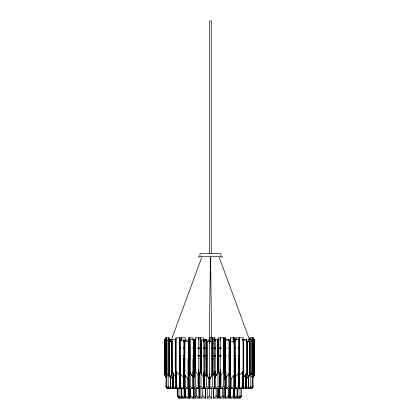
<?xml version="1.0" encoding="UTF-8"?>
<svg xmlns="http://www.w3.org/2000/svg" width="419" height="419" viewBox="0 0 419 419"><rect width="100%" height="100%" fill="white"/><g stroke="black" fill="none" stroke-linecap="round" stroke-linejoin="round"><path stroke-width="0.63" d="M183.983 377.818L184.014 340.113M209.317 341.485L210.259 269.836M210.275 268.532L210.307 257.486M239.49 371.354L239.029 375.539L239.626 371.354L239.49 337.84M189.084 341.632L189.084 375.146L188.566 379.331L189.215 375.146L189.205 337.84M225.244 377.016L224.83 379.331L225.113 377.016M176.362 388.691L176.703 386.418L176.703 371.59M185.57 388.581L185.57 395.777L185.203 398.05L188.519 398.05L188.566 341.632L189.299 341.632M179.568 375.141L179.568 388.691L176.326 388.691L176.614 386.988M185.428 396.913L185.219 398.05L185.219 388.9M243.612 340.113L243.612 373.633L242.669 377.818L243.748 373.633L243.748 340.113M194.51 339.353L194.51 372.873L193.51 377.058L194.626 372.873L194.626 339.353M193.788 376.66L193.51 377.818L194.044 376.079M250.122 388.691L250.803 386.418L250.803 373.528M183.648 377.074L183.648 388.691L180.05 388.691L180.736 386.418L180.736 373.528M239.349 398.05L240.061 395.777L240.061 388.581M238.626 359.497L238.987 358.36L238.793 388.691M247.147 341.632L247.147 375.146L245.738 379.331L249.708 375.146L245.943 379.331M247.283 341.632L247.283 375.146L245.874 379.331L245.943 378.069L245.974 388.691L251.678 388.691L253.029 386.418L253.024 374.816M200.251 337.84L200.298 371.354L198.726 375.539L200.188 371.354L200.188 337.84M170.664 341.883L201.665 257.465M190.561 388.581L190.561 395.777L189.639 398.05L193.552 398.05L193.526 339.353L195.553 339.353M248.189 377.058L248.703 375.901M250.965 374.576L253.621 371.354L253.621 337.84L249.981 337.84L250.043 372.873L249.473 374.162L250.174 372.873L250.169 337.84M248.189 341.632L248.189 339.353L252.029 339.353L252.029 372.873L248.347 377.058L248.834 375.901M251.259 388.691L252.28 386.418L252.28 372.884M188.168 378.367L188.168 388.691L184.198 388.691L185.266 386.418L185.266 375.461M204.126 377.818L204.126 339.353L206.127 339.353L206.127 373.633L204.221 377.818L206.028 373.633L206.028 339.353M233.996 360.068L234.802 358.36L234.635 388.691M250.887 374.094L251.41 373.13M237.61 388.9L237.61 398.05L240.223 398.05L241.47 395.777L241.48 388.581M212.009 341.632L212.009 375.146L209.62 379.331L211.925 375.146L211.925 341.632M240.187 398.05L241.48 395.777L239.705 398.05L239.705 396.091M251.678 388.691L253.024 386.418L251.348 388.691M188.854 388.691L190.205 386.418L190.205 372.884M229.067 360.178L229.9 358.816M251.987 376.367L253.71 373.633L253.71 340.113M252.107 376.367L253.825 373.633L253.825 340.113M196.375 388.581L196.375 395.777L194.94 398.05L199.282 398.05L199.282 388.9M217.854 339.353L217.854 372.873L215.109 377.058L217.78 372.873L217.78 339.353M252.83 377.404L254.422 375.146L254.364 339.353M252.935 377.404L254.527 375.146L254.422 341.632M220.164 369.857L220.556 369.857L220.556 375.539L223.552 371.354L223.552 337.84M251.709 388.235L253.029 386.418M193.824 388.691L195.474 386.418L195.448 337.84L198.496 337.84L198.496 339.353M223.516 360.633L224.526 359.272M240.794 396.683L241.48 395.777M251.877 376.849L254.459 373.633L254.459 339.353L253.071 339.353M251.971 376.849L254.459 373.633M224.956 341.632L225.747 341.632L225.71 339.353L229.01 339.353L229.01 373.633L225.747 377.818L225.71 372.13L225.37 372.13L225.49 377.818L224.49 373.633L224.49 340.113M250.881 374.576L253.542 371.354L253.542 337.84M205.457 388.9L205.457 398.05L200.874 398.05L202.765 395.777L202.765 388.581M199.067 388.691L200.989 386.418L200.989 360.633L200.219 359.722M250.337 388.691L252.28 386.418M218.786 359.722L218.006 360.633L218.006 386.418L219.959 388.691L215.429 388.691L215.486 375.785M248.347 377.058L251.96 372.873L251.96 339.353M239.333 373.015L239.317 375.539L243.057 371.354L243.041 337.84M246.702 373.633L242.915 377.818L246.702 373.633L246.702 339.353L242.669 339.353M209.044 379.012L209.044 388.691L204.488 388.691L206.646 386.418L206.646 360.633L205.781 359.722M240.061 395.777L237.898 398.05L237.898 388.9M250.803 386.418L248.624 388.691L248.624 375.785M213.224 359.722L212.349 360.633L212.349 386.418L214.533 388.691L209.971 388.691L209.992 378.367M211.81 398.05L207.19 398.05L209.448 395.777L209.38 373.648M209.992 388.691L212.349 386.418M215.486 388.691L218.006 386.418M216.136 388.581L216.136 395.777L213.606 398.05L213.606 388.9M245.764 374.172L245.764 386.418L243.235 388.691L243.235 373.848M223.5 337.84L223.516 386.418L220.881 388.691L220.881 374.492M242.292 371.59L242.292 386.418L239.647 388.691L239.626 337.84M233.357 388.581L233.357 395.777L230.701 398.05L230.701 379.09M222.531 388.581L222.531 395.777L219.839 398.05L219.839 375.167M228.79 373.528L228.79 386.418L226.082 388.691L226.082 376.43M238.259 372.884L238.259 386.418L235.546 388.691L235.546 358.36M233.729 375.461L233.729 386.418L230.995 388.691L230.995 378.367M228.355 388.581L228.355 395.777L225.621 398.05L225.621 371.899M210.312 257.423L210.642 257.428M210.61 257.496L211.626 341.485M219.289 257.46L249.378 339.437M209.395 253.668L200.083 253.673L199.858 256.397M211.548 253.668L220.86 253.673L221.085 256.397M198.899 256.7L198.339 257.004L198.899 257.455M199.554 256.7L221.389 256.7M222.044 256.7L222.604 257.004L222.044 257.455M198.585 337.84L203.356 337.84L203.309 340.417M243.057 337.84L235.887 337.84L235.887 339.772M165.929 339.353L164.541 339.353L164.578 375.146L166.17 377.404M168.778 339.353L170.811 339.353L170.811 341.632M176.331 339.353L172.298 339.353L172.298 372.873L176.053 377.058M179.688 339.353L181.898 339.353M188.88 339.353L189.21 339.353M198.836 339.353L198.444 339.353L198.444 337.84M199.978 339.353L200.251 339.353M202.754 339.353L203.891 339.353L203.891 341.632M218.797 339.353L215.109 339.353L215.109 340.872M220.164 339.353L220.556 339.353L220.556 337.84M224.375 339.353L225.49 339.353M166.972 340.113L170.811 340.113M203.891 340.113L201.146 340.113L201.146 373.633L203.891 377.818L203.823 372.13L204.221 372.13L204.221 377.818M204.121 340.113L206.2 340.113L206.2 341.632M209.112 340.113L206.436 340.113L206.436 341.632M225.49 340.113L224.375 340.113L224.375 373.633L225.37 377.818M225.71 340.113L230.099 340.113L230.099 341.632M242.669 340.113L246.702 340.113M253.071 340.113L254.459 340.113M170.653 340.872L170.973 340.872M193.253 340.872L193.63 340.872M218.749 340.872L219.022 340.872M225.37 340.872L225.747 340.872M234.886 340.872L235.206 340.872L235.206 339.353M248.027 340.872L248.347 340.872M164.578 341.632L164.473 375.146L166.065 377.404M172.439 341.632L169.292 341.632L169.292 375.146L173.262 379.331L171.853 375.146L171.853 341.632M184.114 341.632L183.794 341.632L183.794 340.113L180.165 340.113L180.165 373.633L183.794 377.818L183.794 372.13L184.114 372.13M206.106 341.632L206.504 341.632L206.504 340.113M212.894 341.632L212.8 343.145M229.785 341.632L234.341 341.632L234.341 343.145M246.561 341.632L249.708 341.632L249.656 375.146M188.691 341.632L188.691 343.145L188.346 343.145L188.361 341.632L184.57 341.632L184.57 348.121M212.894 343.145L212.496 343.145L212.496 341.632M229.963 340.113L229.916 375.146L230.309 379.331L230.35 343.145L230.654 343.145L230.639 341.632M179.201 348L180.458 348M183.391 348L184.721 348M188.267 348L190.106 348M192.824 348L195.191 348M197.606 348L201.356 348M203.178 348L204.435 348M205.698 348L206.981 348M211.705 348L212.831 348M214.565 348L215.822 348M217.644 348L221.394 348M223.809 348L226.176 348M228.894 348L230.733 348M234.279 348L235.609 348M238.542 348L239.799 348M179.201 348.456L180.458 348.456M183.391 348.456L184.758 348.456M188.267 348.456L190.106 348.456M192.824 348.456L195.191 348.456M197.606 348.456L201.356 348.456M203.178 348.456L204.435 348.456M205.698 348.456L206.981 348.456M211.705 348.456L213.302 348.456M214.565 348.456L215.822 348.456M217.644 348.456L221.394 348.456M223.809 348.456L226.176 348.456M228.894 348.456L230.733 348.456M234.095 348.456L235.609 348.456M238.542 348.456L239.799 348.456M184.287 351.588L184.758 351.588M183.742 355.333L184.758 355.333M211.689 355.333L213.198 355.333M233.886 355.333L235.509 355.333M179.201 355.584L180.458 355.584M183.391 355.584L184.721 355.584M188.267 355.584L190.106 355.584M192.824 355.584L195.191 355.584M197.606 355.584L201.356 355.584M203.178 355.584L204.435 355.584M205.698 355.584L206.981 355.584M212.019 355.584L213.302 355.584M214.565 355.584L215.822 355.584M217.644 355.584L221.394 355.584M223.809 355.584L226.176 355.584M228.894 355.584L230.733 355.584M234.279 355.584L235.609 355.584M238.542 355.584L239.799 355.584M179.201 356.04L180.458 356.04M183.391 356.04L184.721 356.04M188.267 356.04L190.106 356.04M192.824 356.04L195.191 356.04M197.606 356.04L201.356 356.04M203.178 356.04L204.435 356.04M205.698 356.04L206.981 356.04M212.019 356.04L213.302 356.04M214.565 356.04L215.822 356.04M217.644 356.04L221.394 356.04M223.809 356.04L226.176 356.04M228.894 356.04L230.733 356.04M234.279 356.04L235.609 356.04M238.542 356.04L239.799 356.04M184.234 388.691L184.407 358.36L184.407 398.05L181.83 398.05L181.631 388.581M188.99 358.36L190.153 358.36M194.442 358.36L195.767 358.36M199.763 358.36L201.612 358.36M205.781 358.36L207.101 358.36M211.92 358.36L213.234 358.36M217.403 358.36L218.681 358.36M223.254 358.36L224.584 358.36M228.874 358.36L230.047 358.36M198.836 369.857L198.444 369.857L198.444 375.539L198.496 369.857M165.379 371.354L166.526 372.643L165.379 371.354L165.379 337.84L169.019 337.84L169.009 340.652M185.308 340.417L185.371 337.84L175.943 337.84L175.943 371.354L175.959 337.84M179.374 371.354L179.971 375.539L179.374 371.354L179.374 337.84M218.702 371.354L220.274 375.539L218.702 371.354L218.702 337.84L220.274 337.84L220.274 339.353M193.253 371.37L193.63 371.37L193.63 377.818M234.886 371.37L235.206 371.37L235.206 377.058L238.835 372.873L238.835 339.353L233.629 339.353L233.629 341.935M242.585 372.13L242.805 377.818M165.175 339.353L165.175 372.873L167.013 375.607M175.252 372.873L176.331 377.058L175.252 372.873L175.252 339.353M189.99 372.873L193.29 377.058L189.99 372.873L189.99 339.353L193.29 339.353L193.253 341.124M212.873 372.873L214.874 377.058L212.873 372.873L212.894 337.84M164.541 373.633L164.636 339.353M167.04 340.113L167.04 373.633M168.826 373.633L169.527 374.921L168.826 373.633L168.826 340.113M201.146 373.633L201.22 340.113M188.691 379.331L188.691 373.648L188.346 373.648L188.361 379.331L184.868 375.146L184.894 340.113M230.309 373.648L230.654 373.648L230.654 379.331L234.132 375.146L234.132 341.632M166.102 374.162L165.976 386.418L167.322 388.691L173.026 388.691L173.005 378.069M169.292 375.146L173.057 379.331M171.717 341.632L171.853 375.146M206.991 375.146L209.38 379.331L206.991 375.146L206.991 341.632L209.38 341.632L209.38 343.145M229.795 340.113L229.916 375.146M193.903 375.901L194.17 377.058L194.17 375.796M235.017 377.058L234.986 339.353M170.585 377.818L169.653 375.497M176.331 377.818L175.933 376.66M173.246 373.203L173.246 388.691L176.017 388.691L176.001 376.43M199.041 388.691L203.582 388.691L203.582 377.723M225.202 375.141L225.202 388.691L220.787 388.691L220.787 375.141M230.178 375.141L230.178 388.691L225.951 388.691L225.951 371.915M239.029 337.84L238.987 388.691L235.347 388.691L235.347 376.43M242.674 371.265L242.674 388.691L239.422 388.691L239.422 375.141M245.791 373.848L245.791 388.691L242.983 388.691L242.947 375.922M178.777 398.05L177.53 395.777L177.53 388.581L177.52 395.777L178.813 398.05L181.39 398.05L181.39 395.436M225.448 398.05L229.361 398.05L229.361 388.9M185.266 386.418L188 388.691L188 358.36M190.561 395.777L193.29 398.05L193.29 371.25M190.205 386.418L192.918 388.691L192.918 358.36M180.736 386.418L183.443 388.691L183.443 358.36M196.375 395.777L199.072 398.05L199.067 374.492M195.474 386.418L198.124 388.691L198.124 374.492M185.57 395.777L188.215 398.05L188.215 379.09M176.703 386.418L179.337 388.691L179.337 358.36M202.765 395.777L205.315 398.05L205.315 388.9M200.989 386.418L203.524 388.691L203.524 377.074M173.23 372.884L173.23 386.418L175.744 388.691L175.744 373.203M181.631 395.777L184.067 398.05L184.114 340.113M206.646 386.418L209.023 388.691L209.023 378.367M170.376 376.105L170.376 386.418L172.733 388.691L172.733 377.074M209.448 395.777L211.736 398.05L211.81 388.9M168.192 374.172L168.192 386.418L170.35 388.691L170.35 377.074M178.908 388.581L178.908 395.777L181.034 398.05L181.034 388.9M175.943 371.354L179.667 375.539L179.683 373.015M166.972 373.633L170.653 377.818M216.136 395.777L218.063 398.05L218.063 388.9M166.72 372.884L166.72 386.418L168.632 388.691L168.632 386.109M178.237 396.683L177.53 395.777L179.243 398.05L179.243 396.091M167.123 376.094L164.541 372.873L167.029 376.094M223.516 386.418L225.202 388.691M167.359 388.691L165.971 386.418L167.317 388.235M194.484 359.272L195.474 360.633M165.971 386.418L167.621 388.691M198.496 375.539L195.448 371.354L195.5 337.84M222.531 395.777L224.013 398.05L219.718 398.05L219.718 388.9M165.175 372.873L166.893 375.607M228.79 386.418L230.178 388.691M189.126 358.816L189.933 360.178M233.729 386.418L234.802 388.691L230.832 388.691L230.832 378.367M166.72 386.418L167.783 388.691M184.234 358.36L185.004 360.068M169.784 375.497L170.811 377.818M228.355 395.777L229.334 398.05L228.9 396.913M178.908 395.777L179.672 398.05M171.717 375.146L173.126 379.331L173.126 378.069M238.259 386.418L238.987 388.691M168.192 386.418L168.92 388.691M180.39 359.497L180.05 358.36L180.249 388.691M233.357 395.777L233.781 398.05L230.481 398.05L230.434 341.632M242.292 386.418L242.674 388.691M170.376 386.418L170.753 388.691M233.613 396.913L233.797 398.05L233.797 388.9M242.381 386.988L242.638 388.691L242.638 377.723M229.785 375.146L230.309 379.331M194.028 375.901L194.17 377.058M181.684 395.777L181.83 398.05L181.836 395.436M245.764 386.418L245.791 388.691M173.23 386.418L173.246 388.691M252.364 337.84L252.364 371.354L252.243 337.84M250.085 337.84L250.106 339.353M248.415 375.796L248.415 377.058M248.347 375.796L248.336 388.691M248.289 375.785L248.289 388.691L248.619 386.418L246.241 388.691L246.241 377.074M242.999 377.723L242.999 388.691M242.915 339.353L242.947 340.369M242.449 371.265L242.407 388.691M239.317 373.015L239.317 375.539M239.165 373.015L239.165 375.539M237.678 388.9L237.678 398.05M237.316 388.581L237.164 398.05L234.593 398.05L234.593 364.059M237.164 388.9L237.17 398.05L237.316 395.777L234.855 398.05L234.855 339.353M235.976 337.84L235.976 339.772M234.886 339.353L234.886 377.058M234.666 388.9L234.666 398.05M234.431 348.341L234.431 343.145L234.064 343.145L234.064 341.632M234.431 363.912L234.431 373.648M234.341 339.353L234.341 337.84L230.314 337.84L230.309 343.145M234.205 337.84L234.205 339.353M234.205 341.632L234.258 348.341M234.106 337.84L234.106 339.353M234.064 337.84L234.064 339.353M233.692 339.353L233.692 341.935M233.304 337.84L233.304 341.705M233.168 337.84L233.168 341.705M230.56 378.441L230.56 398.05M230.356 337.84L230.356 341.705M230.146 378.367L230.146 388.691M230.047 378.367L230.01 388.691M229.832 340.113L229.832 341.401M229.701 340.113L229.701 341.401M229.183 388.9L229.156 398.05M225.542 341.632L225.542 372.13M225.527 398.05L225.474 337.84L224.83 337.84L224.799 340.652M225.37 339.353L225.37 341.632M225.349 337.84L225.349 341.705M225.176 377.074L225.108 388.691L225.076 377.074M224.956 337.84L224.956 339.353M224.956 376.807L224.956 379.331M224.909 339.353L224.909 340.652M224.83 376.807L224.83 379.331M224.621 339.353L224.605 337.84L220.504 337.84L220.504 339.353M220.504 369.857L220.504 375.539M220.347 339.353L220.274 375.539M219.959 374.492L219.959 388.691M219.902 375.141L219.902 388.691M218.812 337.84L218.812 371.354M218.749 339.353L218.797 340.872M218.126 388.9L218.126 398.05L213.543 398.05L213.543 388.9M218.006 388.9L218.006 398.05M215.177 339.353L215.177 340.872L214.779 340.872L214.785 337.84M215.177 377.058L215.177 371.37L214.779 371.37L214.779 377.058M215.109 371.37L215.109 377.058M214.973 340.872L214.973 371.37M214.879 339.772L214.879 337.84L212.8 337.84L212.8 339.353M214.942 340.872L214.942 371.37M214.874 340.872L214.874 339.353L212.496 339.353L212.496 337.84M214.874 371.37L214.874 377.058M214.533 375.785L214.533 388.691L214.518 376.43M213.685 388.9L213.685 398.05M212.972 339.353L212.972 372.873M212.721 339.353L212.721 348.341M212.564 339.353L212.564 337.84L209.888 337.84L209.888 341.705M212.564 343.145L212.564 341.632L209.62 341.632L209.62 343.145M209.961 337.84L209.961 341.705M209.704 341.632L209.704 343.145L209.296 343.145L209.296 341.632M209.704 379.331L209.704 373.648L209.296 373.648L209.296 379.331M209.62 373.648L209.62 379.331M209.5 343.145L209.5 373.648M209.039 340.113L209.112 341.401M207.19 388.9L207.19 398.05M207.075 341.632L207.075 375.146M206.279 341.632L206.3 358.502M205.394 388.9L205.383 398.05M204.509 377.723L204.509 388.691M204.488 376.43L204.488 388.691M204.221 339.353L204.221 341.632L203.823 341.632L203.823 339.353M204.027 341.632L204.027 372.13M203.891 372.13L203.891 377.818M200.874 388.9L200.874 398.05M199.203 388.9L199.203 398.05M199.13 375.141L199.13 388.691M198.836 374.277L198.836 375.539M198.726 337.84L198.726 375.539M198.224 375.141L198.224 388.691L193.798 388.691L193.824 374.492M194.044 375.796L194.044 377.058M193.892 375.785L193.924 388.691M193.651 339.353L193.651 341.291M193.458 340.872L193.473 398.05M193.379 375.822L193.379 398.05M193.054 371.265L193.054 388.691L188.822 388.691L188.854 375.141M192.897 339.772L192.908 337.84L188.901 337.84L188.88 341.951M190.027 339.353L190.027 372.873M189.844 388.9L189.844 398.05M189.817 388.9L189.817 398.05M189.299 337.84L189.299 341.705M189.037 337.84L189.021 341.951M188.99 378.367L188.99 388.691M188.953 378.367L188.953 388.691M188.644 341.401L188.686 340.113L184.659 340.113L184.659 341.632M188.65 343.145L188.65 373.648M188.44 378.441L188.44 398.05M184.795 340.113L184.795 341.632M184.742 341.632L184.742 348.121M184.57 364.991L184.57 372.13M181.731 337.84L181.731 339.353M181.631 337.84L181.668 339.353M181.542 339.353L181.542 340.652M181.5 337.84L181.5 339.353M181.348 339.353L181.348 340.652M181.322 388.9L181.322 398.05M179.971 337.84L180.05 388.691M179.835 373.015L179.835 375.539M179.51 337.84L179.51 371.354M176.593 371.265L176.593 388.691L176.551 377.723M176.362 371.265L176.326 388.691M176.195 372.004L176.195 377.058M176.053 374.528L176.085 377.058M175.388 339.353L175.388 372.873M170.653 339.353L170.68 340.369M170.638 377.074L170.638 388.691M170.585 339.353L170.585 340.369M169.344 341.632L169.344 375.146M169.218 339.353L169.218 340.652M168.915 337.84L168.894 339.353M168.957 340.113L168.957 373.633M168.831 337.84L168.831 339.353M166.757 337.84L166.757 371.354L166.636 337.84M165.458 337.84L165.458 371.354M165.29 339.353L165.29 372.873M211.249 20.95L209.694 20.95L209.694 253.668L211.249 253.668L211.249 20.95M224.06 398.05L224.06 388.9L224.013 398.05M194.987 398.05L194.987 388.9L194.94 398.05M189.666 398.05L189.666 388.9L189.639 398.05"/></g></svg>
